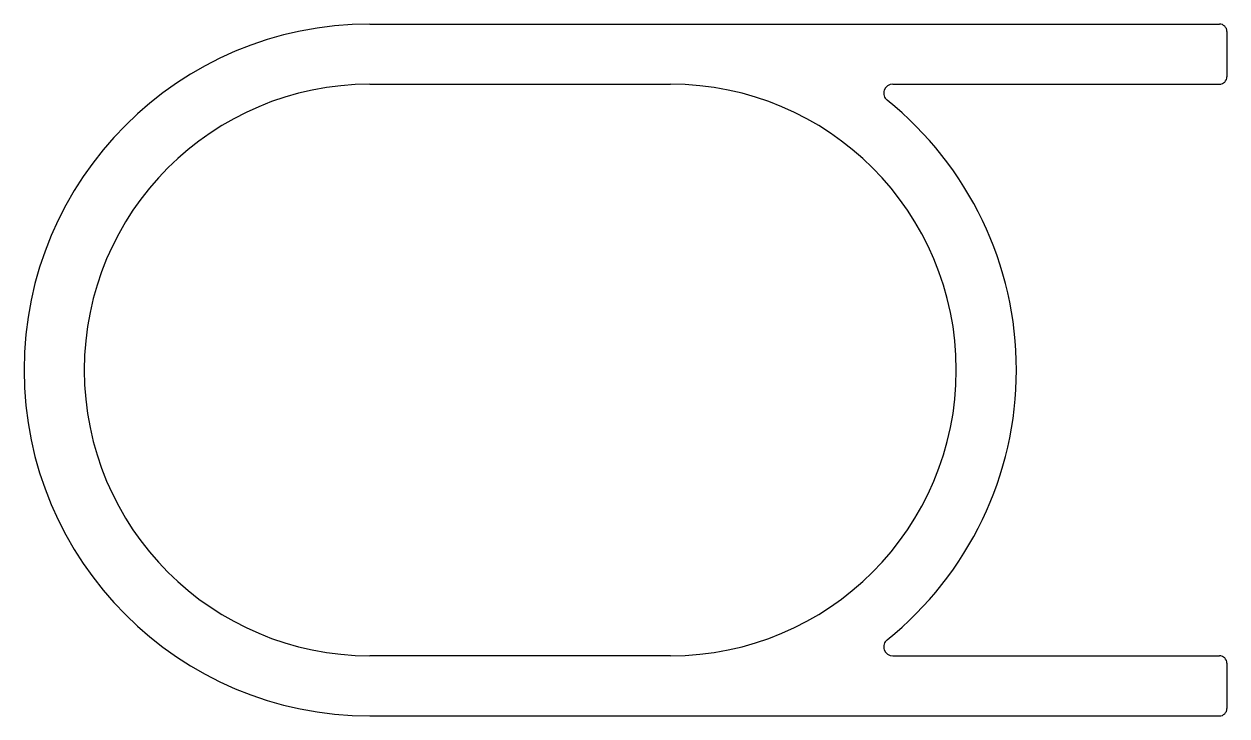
# Model space of a CAD drawing. Extents: x 2461.7 to 2501.7, y 1728.1 to 1751.1.
import ezdxf

# ---------------------------------------------------------------- set-up
doc = ezdxf.new("R2010")
doc.units = 0
doc.layers.get('0').update_dxf_attribs({"linetype": 'CONTINUOUS'})

msp = doc.modelspace()

# ---------------------------------------------------------------- linework, layer by layer
for p, q in [((2473.19, 1751.101), (2501.44, 1751.101)), ((2501.69, 1750.851), (2501.69, 1749.351)), ((2473.19, 1749.101), (2483.19, 1749.101)), ((2490.579, 1749.101), (2501.44, 1749.101)), ((2483.19, 1730.101), (2473.19, 1730.101)), ((2490.579, 1730.101), (2501.44, 1730.101)), ((2501.69, 1729.851), (2501.69, 1728.351)), ((2473.19, 1728.101), (2501.44, 1728.101))]:
    msp.add_line(p, q)
for centre, radius, start, end in [((2473.19, 1739.601), 11.5, 90, 270), ((2501.44, 1750.851), 0.25, 0, 90), ((2501.44, 1749.351), 0.25, 270, 360), ((2473.19, 1739.601), 9.5, 90, 270), ((2483.19, 1739.601), 9.5, 270, 90), ((2490.579, 1748.801), 0.3, 90, 231.2295), ((2483.19, 1739.601), 11.5, 308.7705, 51.2295), ((2490.579, 1730.401), 0.3, 128.7705, 270), ((2501.44, 1729.851), 0.25, 0, 90), ((2501.44, 1728.351), 0.25, 270, 360)]:
    msp.add_arc(centre, radius, start, end)

doc.saveas('drawing.dxf')
